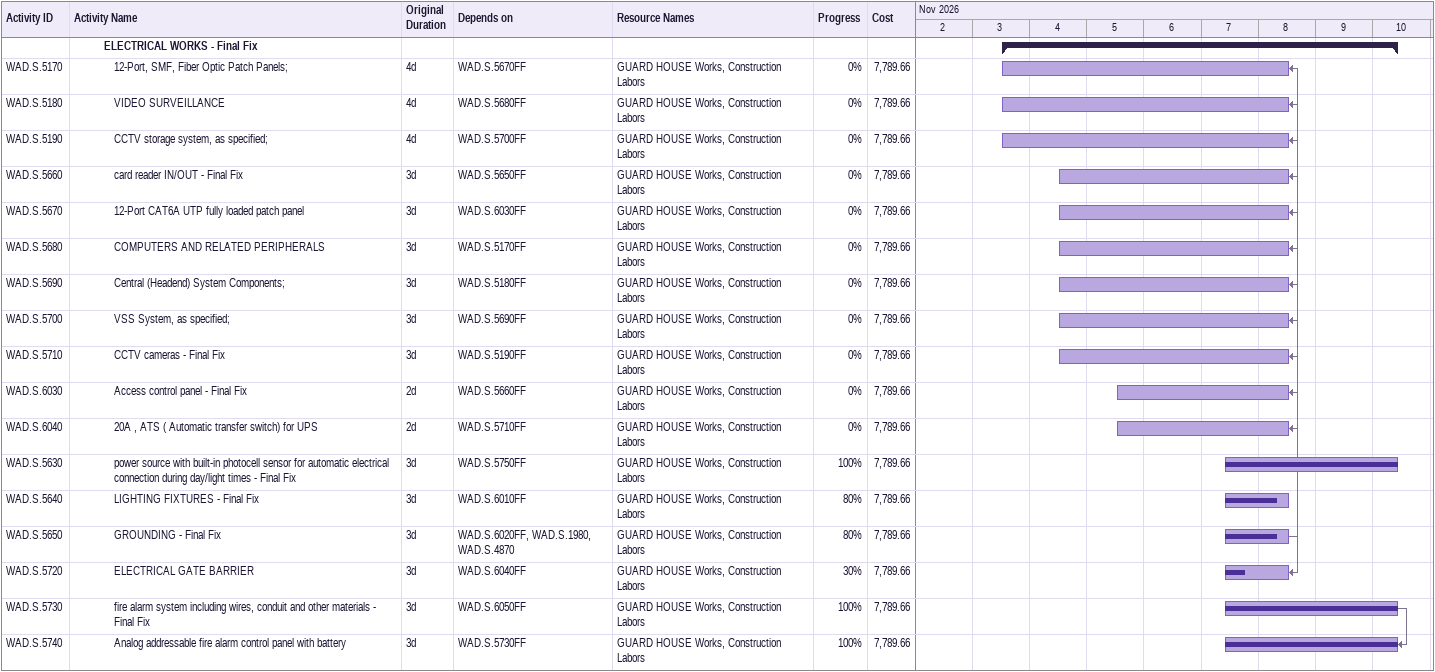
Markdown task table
| ID | Level | Task | Original duration | Start | Finish | Predecessors | Resources | % complete | Cost |
|---|---|---|---|---|---|---|---|---|---|
|  | 4 | **ELECTRICAL WORKS - Final Fix** |  | 2026-11-03 | 2026-11-10 |  |  |  |  |
| WAD.S.5170 | 5 | 12-Port, SMF, Fiber Optic Patch Panels; | 4d | 2026-11-03 | 2026-11-08 | WAD.S.5670FF | GUARD HOUSE Works, Construction Labors | 0 | 7789.66 |
| WAD.S.5180 | 5 | VIDEO SURVEILLANCE | 4d | 2026-11-03 | 2026-11-08 | WAD.S.5680FF | GUARD HOUSE Works, Construction Labors | 0 | 7789.66 |
| WAD.S.5190 | 5 | CCTV storage system, as specified; | 4d | 2026-11-03 | 2026-11-08 | WAD.S.5700FF | GUARD HOUSE Works, Construction Labors | 0 | 7789.66 |
| WAD.S.5660 | 5 | card reader IN/OUT - Final Fix | 3d | 2026-11-04 | 2026-11-08 | WAD.S.5650FF | GUARD HOUSE Works, Construction Labors | 0 | 7789.66 |
| WAD.S.5670 | 5 | 12-Port CAT6A UTP fully loaded patch panel | 3d | 2026-11-04 | 2026-11-08 | WAD.S.6030FF | GUARD HOUSE Works, Construction Labors | 0 | 7789.66 |
| WAD.S.5680 | 5 | COMPUTERS AND RELATED PERIPHERALS | 3d | 2026-11-04 | 2026-11-08 | WAD.S.5170FF | GUARD HOUSE Works, Construction Labors | 0 | 7789.66 |
| WAD.S.5690 | 5 | Central (Headend) System Components; | 3d | 2026-11-04 | 2026-11-08 | WAD.S.5180FF | GUARD HOUSE Works, Construction Labors | 0 | 7789.66 |
| WAD.S.5700 | 5 | VSS System, as specified; | 3d | 2026-11-04 | 2026-11-08 | WAD.S.5690FF | GUARD HOUSE Works, Construction Labors | 0 | 7789.66 |
| WAD.S.5710 | 5 | CCTV cameras - Final Fix | 3d | 2026-11-04 | 2026-11-08 | WAD.S.5190FF | GUARD HOUSE Works, Construction Labors | 0 | 7789.66 |
| WAD.S.6030 | 5 | Access control panel - Final Fix | 2d | 2026-11-05 | 2026-11-08 | WAD.S.5660FF | GUARD HOUSE Works, Construction Labors | 0 | 7789.66 |
| WAD.S.6040 | 5 | 20A , ATS ( Automatic transfer switch) for UPS | 2d | 2026-11-05 | 2026-11-08 | WAD.S.5710FF | GUARD HOUSE Works, Construction Labors | 0 | 7789.66 |
| WAD.S.5630 | 5 | power source with built-in photocell sensor for automatic electrical connection during day/light times - Final Fix | 3d | 2026-11-07 | 2026-11-10 | WAD.S.5750FF | GUARD HOUSE Works, Construction Labors | 100 | 7789.66 |
| WAD.S.5640 | 5 | LIGHTING FIXTURES - Final Fix | 3d | 2026-11-07 | 2026-11-08 | WAD.S.6010FF | GUARD HOUSE Works, Construction Labors | 80 | 7789.66 |
| WAD.S.5650 | 5 | GROUNDING - Final Fix | 3d | 2026-11-07 | 2026-11-08 | WAD.S.6020FF, WAD.S.1980, WAD.S.4870 | GUARD HOUSE Works, Construction Labors | 80 | 7789.66 |
| WAD.S.5720 | 5 | ELECTRICAL GATE BARRIER | 3d | 2026-11-07 | 2026-11-08 | WAD.S.6040FF | GUARD HOUSE Works, Construction Labors | 30 | 7789.66 |
| WAD.S.5730 | 5 | fire alarm system including wires, conduit and other materials - Final Fix | 3d | 2026-11-07 | 2026-11-10 | WAD.S.6050FF | GUARD HOUSE Works, Construction Labors | 100 | 7789.66 |
| WAD.S.5740 | 5 | Analog addressable fire alarm control panel with battery | 3d | 2026-11-07 | 2026-11-10 | WAD.S.5730FF | GUARD HOUSE Works, Construction Labors | 100 | 7789.66 |
